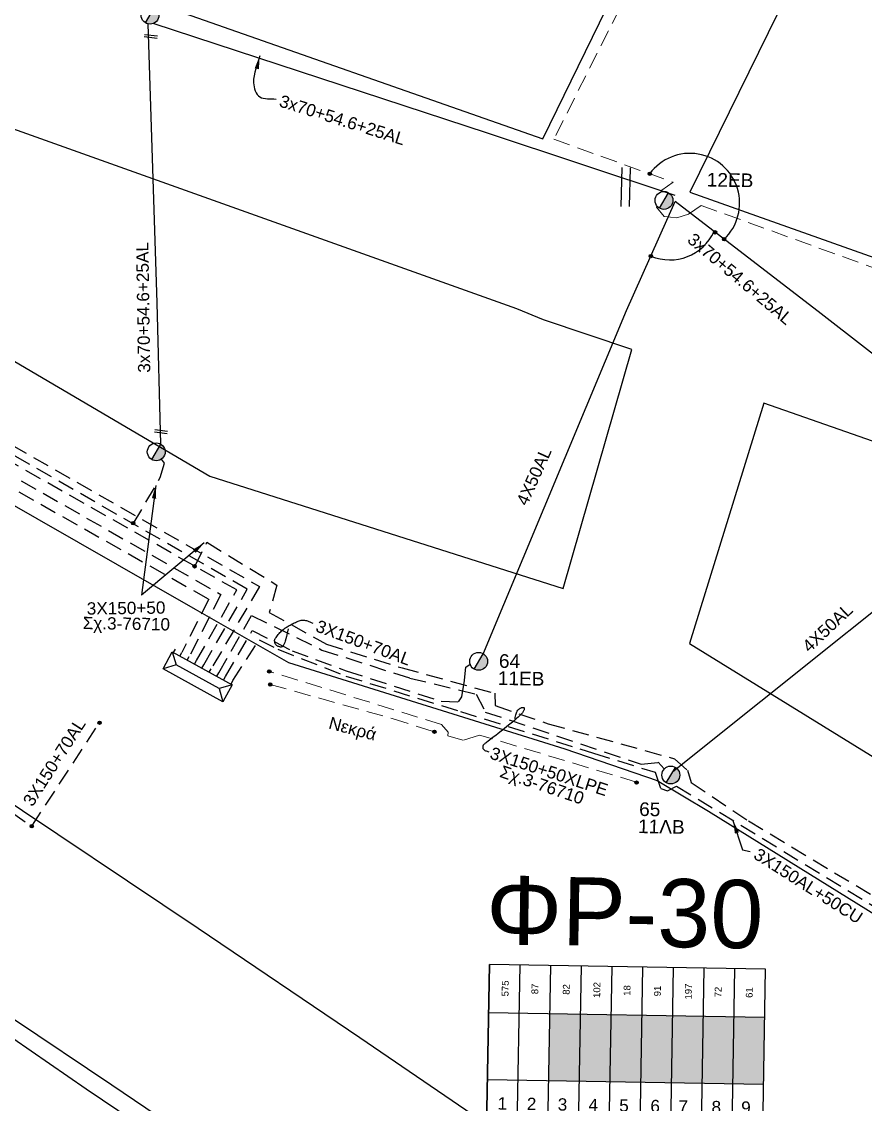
# Model space of a CAD drawing. Header units: millimetres. Extents: x 2875 to 4053, y 1200 to 1741.
# Drawn here: x 3358.9 to 3423, y 1269.2 to 1351.4 of the extents above; entities that cross this region are included whole.
import ezdxf
from ezdxf.enums import TextEntityAlignment as Align

# ---------------------------------------------------------------- set-up
doc = ezdxf.new("R2010")
doc.units = ezdxf.units.MM
doc.linetypes.add('DASHED', pattern=[19.05, 12.7, -6.35])
doc.layers.add('Άγνωστα', color=7, linetype='Continuous', lineweight=5)
for name, color, linetype in [('Ασφαλειοκιβώτια Χ.Τ 9 αναχωρήσεων', 7, 'Continuous'), ('Γέφυρες Εναέριου Δικτύου', 7, 'Continuous'), ('Γυμνά εναέρια ΧΤ (3Φ)   4x50AL', 7, 'Continuous'), ('Γυμνά εναέρια ΧΤ και ΦΟΠ (3Φ)   4x50+16AL', 7, 'Continuous'), ('Επιγραφές - Σχήματα', 7, 'Continuous'), ('Καλώδια ΧΤ   3x150+50AL', 7, 'DASHED'), ('Καλώδια ΧΤ   3x150+50AL XLPE', 7, 'DASHED'), ('Καλώδια ΧΤ   3x150+70AL', 7, 'DASHED'), ('Καλώδια ΧΤ   3x150AL+50CU', 7, 'DASHED'), ('Μηχανική τομή', 7, 'Continuous'), ('Στύλος ΦΜ', 7, 'Continuous'), ('Στύλος ΦΜ @ 1', 7, 'Continuous'), ('Συνδέσεις', 7, 'Continuous'), ('Συνεστραμμένα ΧΤ   3x70+54.6+25 AL', 7, 'SYN_LINE'), ('Τομή', 7, 'Continuous'), ('Υποσταθμός πόλεως', 7, 'Continuous'), ('Υπόβαθρο ΔΕΗ', 7, 'Continuous'), ('Υπόγεια καλώδια Δικτύου ΧΤ και Παρ. ΧΤ - 3X150+70 AL', 7, 'DASHED')]:
    doc.layers.add(name, color=color, linetype=linetype)
doc.styles.get("Standard").update_dxf_attribs({"font": 'ARIAL.TTF'})
doc.linetypes.add('SYN_LINE', pattern='A,0.5,-0.0001,["/\\/\\/\\/",Standard,S=0.1,R=0,X=0,Y=-0.05],-0.25', length=0.7501)
doc.dimstyles.new('ISO-25', dxfattribs={"dimtxt": 2.5, "dimasz": 1, "dimexe": 1.25, "dimexo": 0.625, "dimtad": 1, "dimtxsty": 'Standard', "dimcen": 2.5, "dimadec": 0, "dimazin": 0, "dimtfac": 1, "dimtmove": 0, "dimatfit": 3, "dimfxl": 1.25, "dimarcsym": 0})

# ---------------------------------------------------------------- blocks, each defined once
blk = doc.blocks.new('ΥΠΑΡΧΩΝ ΤΣΙΜΕΝΤΕΝΙΟΣ ΣΤΥΛΟΣ')
at = {"layer": 'Στύλος ΦΜ'}
blk.add_hatch(color=256, dxfattribs=at).paths.add_polyline_path([(-1.29, -2.28, 0.574793), (2.62, 0, 0.268822), (1.3, 2.27)])
blk.add_line((-1.29, -2.28), (1.3, 2.27), dxfattribs=at)
blk.add_circle((0, 0), 2.62, dxfattribs=at)
at = {"layer": 'Στύλος ΦΜ', "flags": 4}
for tag, p in [('ΑΡΙΘΜΟΣ', (-4.68, 8.05)), ('ΤΥΠΟΣ', (-4.91, 3.03))]:
    blk.add_attdef(tag, p, '', height=4, dxfattribs=at)
blk = doc.blocks.new('ΤΟΜΗ')
at = {"layer": 'Τομή', "ltscale": 40}
for p, q in [((-5.68, 0), (5.68, 0)), ((5.68, -2.33), (-5.68, -2.33))]:
    blk.add_line(p, q, dxfattribs=at)
blk = doc.blocks.new('_ΣΥΝΔΕΣΗ')
at = {"layer": 'Συνδέσεις', "linetype": 'SYN_LINE', "ltscale": 40}
blk.add_hatch(color=256, dxfattribs=at).paths.add_polyline_path([(0.5, -0.01, 1), (-0.5, -0.01, 1)])
at = {"layer": 'Συνδέσεις'}
blk.add_circle((0, -0.01), 0.5, dxfattribs=at)
blk = doc.blocks.new('ΑΣΦΑΛΕΙΟΚΙΒΩΤΙΟ ΥΠΟΣΤΑΘΜΟΥ 9 ΑΝΑΧΩΡΗΣΕΩΝ')
at = {"layer": 'Ασφαλειοκιβώτια Χ.Τ 9 αναχωρήσεων', "ltscale": 40}
for p, q in [((-23.8, 40.36), (24.02, 40.36)), ((-9.72, 40.36), (-9.72, -40.64)), ((9.94, 40.36), (9.94, -40.64)), ((-23.8, 31.36), (24.02, 31.36)), ((-23.8, 22.36), (24.02, 22.36)), ((-23.8, 13.36), (24.02, 13.36)), ((-23.8, 4.36), (24.02, 4.36)), ((-23.8, -4.64), (24.02, -4.64)), ((-23.8, -13.64), (24.02, -13.64)), ((-23.8, -22.64), (24.02, -22.64)), ((-23.8, -31.64), (24.02, -31.64))]:
    blk.add_line(p, q, dxfattribs=at)
at = {"layer": 'Ασφαλειοκιβώτια Χ.Τ 9 αναχωρήσεων'}
blk.add_lwpolyline([(-23.8, -40.64), (24.02, -40.64), (24.02, 40.36), (-23.8, 40.36)], close=True, dxfattribs=at)
for s, p in [('1', (-18.45, 37.24)), ('2', (-18.45, 28.67)), ('3', (-18.45, 19.6)), ('4', (-18.45, 10.58)), ('5', (-18.45, 1.57)), ('6', (-18.45, -7.57)), ('7', (-18.45, -15.81)), ('8', (-18.45, -25.5)), ('9', (-18.45, -34.19))]:
    blk.add_text(s, height=3.6, rotation=270, dxfattribs=at).set_placement(p)
at = {"layer": 'Ασφαλειοκιβώτια Χ.Τ 9 αναχωρήσεων', "ltscale": 40}
for tag, height, p in [('ΟΝΟΜΑ', 5, (-0.16, 44.31)), ('ΚΕΙΜΕΝΟ 1', 2, (17.06, 35.59)), ('ΚΕΙΜΕΝΟ 2', 2, (17.06, 26.88)), ('ΚΕΙΜΕΝΟ 3', 2, (17.06, 17.69)), ('ΚΕΙΜΕΝΟ 4', 2, (17.06, 8.71)), ('ΚΕΙΜΕΝΟ 5', 2, (17.06, -0.13)), ('ΚΕΙΜΕΝΟ 6', 2, (17.06, -9.05)), ('ΚΕΙΜΕΝΟ 7', 2, (17.06, -18.13)), ('ΚΕΙΜΕΝΟ 8', 2, (17.06, -26.85)), ('ΚΕΙΜΕΝΟ 9', 2, (17.06, -35.99)), ('ΣΧ', 2, (-0.1, -42.64))]:
    blk.add_attdef(tag, text='', height=height, dxfattribs=at).set_placement(p, align=Align.MIDDLE_CENTER)
blk = doc.blocks.new('ΜΗΧΑΝΙΚΗ ΤΟΜΗ')
at = {"layer": 'Μηχανική τομή', "ltscale": 40}
for p, q in [((-1.89, 0.78), (1.89, 0.78)), ((1.89, 0), (-1.89, 0))]:
    blk.add_line(p, q, dxfattribs=at)
blk = doc.blocks.new('ΥΠΟΣΤΑΘΜΟΣ ΠΟΛΕΩΣ 9 ΑΝΑΧΩΡΗΣΕΩΝ')
at = {"layer": 'Υποσταθμός πόλεως', "ltscale": 40}
for p, q in [((-9.63, -2.82), (-9.63, -4)), ((-7.12, -2.82), (-7.12, -4)), ((-4.84, -2.82), (-4.84, -4)), ((-2.36, -2.82), (-2.36, -4)), ((0.09, -2.82), (0.09, -4)), ((2.55, -2.82), (2.55, -4)), ((5.02, -2.82), (5.02, -4)), ((7.48, -2.82), (7.48, -4)), ((9.61, -2.82), (9.61, -4))]:
    blk.add_line(p, q, dxfattribs=at)
blk.add_lwpolyline([(-10.02, 2.82), (10.02, 2.82), (10.02, -2.82), (-10.02, -2.82)], close=True, dxfattribs=at)
for points in [[(-7.21, 0), (-10.02, 2.82)], [(-10.02, -2.82), (-7.21, 0)], [(-7.21, 0), (7.21, 0)], [(7.21, 0), (10.02, 2.82)], [(10.02, -2.82), (7.21, 0)]]:
    blk.add_lwpolyline(points, dxfattribs=at)
at = {"layer": 'Υποσταθμός πόλεως', "linetype": 'SYN_LINE', "ltscale": 40, "flags": 1}
for tag, p in [('ΜΕΤΑΣΧΗΜΑΤΙΣΜΟΣ', (10.79, 1.71)), ('ΙΣΧΥΣ', (10.77, -1.08)), ('ΑΡΙΘΜΟΣ', (10.89, -3.8))]:
    blk.add_attdef(tag, p, '', height=1.8, dxfattribs=at)

msp = doc.modelspace()

# ---------------------------------------------------------------- hatches: boundary and pattern name
at = {"layer": 'Ασφαλειοκιβώτια Χ.Τ 9 αναχωρήσεων'}
for color, points in [(27, [(3401.32, 1276.069), (3398.989, 1276.109), (3398.902, 1271.018), (3401.233, 1270.978)]), (1, [(3403.651, 1276.029), (3401.32, 1276.069), (3401.233, 1270.978), (3403.564, 1270.939)]), (85, [(3405.982, 1275.989), (3403.651, 1276.029), (3403.564, 1270.939), (3405.895, 1270.899)]), (30, [(3408.313, 1275.949), (3405.982, 1275.989), (3405.895, 1270.899), (3408.226, 1270.859)]), (62, [(3410.644, 1275.91), (3408.313, 1275.949), (3408.226, 1270.859), (3410.557, 1270.819)]), (5, [(3412.975, 1275.87), (3410.644, 1275.91), (3410.557, 1270.819), (3412.888, 1270.779)]), (6, [(3415.306, 1275.83), (3412.975, 1275.87), (3412.888, 1270.779), (3415.219, 1270.739)]), (133, [(3415.306, 1275.83), (3412.975, 1275.87), (3412.888, 1270.779), (3415.219, 1270.739)])]:
    msp.add_hatch(color=color, dxfattribs=at).paths.add_polyline_path(points)

# ---------------------------------------------------------------- linework, layer by layer
at = {"layer": 'Άγνωστα', "color": 6, "linetype": 'DASHED', "ltscale": 0.1}
for points in [[(3410.878, 1366.446), (3411.704, 1365.308), (3411.693, 1364.709), (3411.764, 1364.044), (3411.161, 1363.103), (3410.409, 1362.669), (3409.447, 1362.621), (3399.284, 1342.485), (3408.363, 1339.228), (3407.49, 1338.622), (3407.45, 1338.492)], [(3407.12, 1337.426), (3407.091, 1337.331), (3407.663, 1336.62), (3408.628, 1336.534), (3409.529, 1336.795), (3410.473, 1337.468), (3431.306, 1329.929), (3437.171, 1340.095)]]:
    msp.add_lwpolyline(points, dxfattribs=at)
at = {"layer": 'Άγνωστα', "linetype": 'DASHED', "ltscale": 0.1}
for points in [[(3405.576, 1293.676), (3393.644, 1297.251), (3392.378, 1296.853), (3391.232, 1297.179), (3391.259, 1297.462), (3390.766, 1298.054), (3377.633, 1302.102)], [(3377.745, 1301.092), (3387.02, 1298.502), (3390.187, 1297.516)]]:
    msp.add_lwpolyline(points, dxfattribs=at)
at = {"layer": 'Γέφυρες Εναέριου Δικτύου'}
for centre, radius, start, end in [((3409.625, 1337.644), 3.776, 313.37272, 143.89631), ((3408.097, 1337.064), 3.733, 247.26411, 334.76646)]:
    msp.add_arc(centre, radius, start, end, dxfattribs=at)
at = {"layer": 'Γυμνά εναέρια ΧΤ (3Φ)   4x50AL', "color": 6}
msp.add_lwpolyline([(3393.893, 1303.333), (3404.809, 1329.48), (3408.5, 1337.762)], dxfattribs=at)
at = {"layer": 'Γυμνά εναέρια ΧΤ (3Φ)   4x50AL', "color": 27}
msp.add_lwpolyline([(3408.322, 1294.48), (3434.947, 1315.734)], dxfattribs=at)
at = {"layer": 'Γυμνά εναέρια ΧΤ και ΦΟΠ (3Φ)   4x50+16AL', "color": 1}
msp.add_lwpolyline([(3326.051, 1297.768), (3358.251, 1275.707), (3365.718, 1270.687), (3386.94, 1256.332)], dxfattribs=at)
at = {"layer": 'Επιγραφές - Σχήματα'}
for points in [[(3379.112, 1305.31), (3379.044, 1304.996), (3378.985, 1304.743), (3378.933, 1304.544), (3378.887, 1304.39), (3378.846, 1304.274), (3378.81, 1304.188), (3378.778, 1304.125), (3378.748, 1304.077), (3378.721, 1304.037), (3378.694, 1304.004), (3378.668, 1303.978), (3378.642, 1303.958), (3378.615, 1303.943), (3378.586, 1303.935), (3378.554, 1303.931), (3378.519, 1303.933), (3378.481, 1303.939), (3378.439, 1303.949), (3378.396, 1303.963), (3378.353, 1303.981), (3378.31, 1304.002), (3378.269, 1304.027), (3378.232, 1304.054), (3378.199, 1304.084), (3378.172, 1304.116), (3378.15, 1304.15), (3378.132, 1304.184), (3378.119, 1304.219), (3378.108, 1304.254), (3378.099, 1304.287), (3378.093, 1304.319), (3378.087, 1304.349), (3378.083, 1304.376), (3378.08, 1304.401), (3378.079, 1304.427), (3378.083, 1304.454), (3378.091, 1304.485), (3378.106, 1304.52), (3378.128, 1304.562), (3378.159, 1304.611), (3378.199, 1304.669), (3378.246, 1304.734), (3378.301, 1304.804), (3378.36, 1304.877), (3378.423, 1304.952), (3378.487, 1305.025), (3378.552, 1305.095), (3378.615, 1305.16), (3378.676, 1305.219), (3378.735, 1305.271), (3378.793, 1305.318), (3378.851, 1305.362), (3378.909, 1305.402), (3378.97, 1305.441), (3379.034, 1305.48), (3379.102, 1305.519), (3379.175, 1305.559), (3379.251, 1305.601), (3379.33, 1305.643), (3379.411, 1305.685), (3379.493, 1305.726), (3379.575, 1305.766), (3379.656, 1305.804), (3379.734, 1305.839), (3379.809, 1305.872), (3379.881, 1305.901), (3379.951, 1305.926), (3380.02, 1305.946), (3380.087, 1305.962), (3380.155, 1305.974), (3380.222, 1305.979), (3380.291, 1305.979), (3380.36, 1305.973), (3380.433, 1305.96), (3380.509, 1305.941), (3380.589, 1305.916), (3380.674, 1305.883), (3380.766, 1305.843), (3380.866, 1305.796), (3380.973, 1305.742)], [(3396.343, 1298.489), (3396.355, 1298.594), (3396.372, 1298.693), (3396.394, 1298.784), (3396.419, 1298.868), (3396.448, 1298.944), (3396.48, 1299.013), (3396.515, 1299.075), (3396.552, 1299.13), (3396.592, 1299.177), (3396.633, 1299.218), (3396.675, 1299.252), (3396.717, 1299.28), (3396.759, 1299.303), (3396.8, 1299.321), (3396.839, 1299.335), (3396.876, 1299.344), (3396.909, 1299.35), (3396.94, 1299.352), (3396.967, 1299.351), (3396.991, 1299.345), (3397.01, 1299.336), (3397.026, 1299.323), (3397.037, 1299.305), (3397.044, 1299.283), (3397.046, 1299.257), (3397.043, 1299.227), (3397.036, 1299.194), (3397.025, 1299.157), (3397.009, 1299.118), (3396.99, 1299.077), (3396.966, 1299.034), (3396.939, 1298.989), (3396.908, 1298.943), (3396.87, 1298.894), (3396.821, 1298.838), (3396.76, 1298.774), (3396.682, 1298.698), (3396.584, 1298.609), (3396.463, 1298.503), (3396.315, 1298.378), (3396.14, 1298.233), (3395.943, 1298.072), (3395.73, 1297.901), (3395.509, 1297.724), (3395.288, 1297.548), (3395.073, 1297.379), (3394.871, 1297.221), (3394.69, 1297.081), (3394.535, 1296.963), (3394.406, 1296.865), (3394.299, 1296.785), (3394.211, 1296.72), (3394.141, 1296.667), (3394.084, 1296.625), (3394.039, 1296.589), (3394.003, 1296.559), (3393.973, 1296.53), (3393.948, 1296.503), (3393.929, 1296.478), (3393.914, 1296.453), (3393.902, 1296.43), (3393.894, 1296.406), (3393.889, 1296.383), (3393.887, 1296.36), (3393.886, 1296.336), (3393.887, 1296.312), (3393.891, 1296.288), (3393.898, 1296.263), (3393.908, 1296.238), (3393.922, 1296.213), (3393.94, 1296.187), (3393.962, 1296.162), (3393.988, 1296.137), (3394.02, 1296.111), (3394.058, 1296.087), (3394.103, 1296.063), (3394.155, 1296.04), (3394.215, 1296.019), (3394.284, 1295.999), (3394.362, 1295.981)]]:
    msp.add_lwpolyline(points, dxfattribs=at)
at = {"layer": 'Καλώδια ΧΤ   3x150+50AL', "color": 5, "linetype": 'DASHED', "ltscale": 0.1}
msp.add_lwpolyline([(3367.347, 1313.286), (3369.397, 1316.811), (3369.716, 1317.891), (3369.487, 1318.207)], dxfattribs=at)
at = {"layer": 'Καλώδια ΧΤ   3x150+50AL XLPE', "color": 62, "linetype": 'DASHED', "ltscale": 0.1}
msp.add_lwpolyline([(3294.049, 1319.63), (3294.891, 1319.228), (3296.717, 1319.196), (3298.111, 1318.26), (3298.696, 1318.466), (3303.645, 1325.335), (3303.564, 1325.821), (3303.128, 1326.286), (3297.273, 1330.634), (3297.119, 1331.092), (3297.22, 1331.32), (3308.628, 1347.742), (3338.253, 1330.618), (3376.93, 1308.526), (3373.266, 1302.288)], dxfattribs=at)
at = {"layer": 'Καλώδια ΧΤ   3x150+50AL XLPE', "color": 5, "linetype": 'DASHED', "ltscale": 0.1}
msp.add_lwpolyline([(3372.711, 1302.593), (3376.003, 1308.324), (3337.054, 1330.639), (3308.754, 1346.941), (3297.951, 1331.308), (3297.916, 1331.045), (3298.227, 1330.692), (3304.473, 1326.25), (3304.463, 1325.659), (3304.024, 1324.674), (3298.497, 1317.553), (3297.58, 1317.602), (3296.422, 1318.205), (3295.694, 1319.606), (3294.985, 1320.135), (3294.782, 1320.591)], dxfattribs=at)
at = {"layer": 'Καλώδια ΧΤ   3x150+50AL XLPE', "color": 85, "linetype": 'DASHED', "ltscale": 0.1}
msp.add_lwpolyline([(3372.008, 1310.044), (3372.941, 1311.884), (3378.255, 1308.631), (3377.678, 1306.559), (3382.017, 1304.151), (3387.757, 1302.351), (3394.811, 1300.424), (3394.835, 1299.483), (3398.865, 1298.107), (3408.451, 1295.454), (3409.438, 1294.577), (3409.722, 1293.651), (3414.085, 1290.725), (3430.136, 1281.078), (3436.752, 1286.517), (3438.833, 1285.779), (3441.34, 1285.482), (3442.567, 1285.994), (3443.672, 1286.811), (3449.014, 1295.16), (3449.832, 1295.47)], dxfattribs=at)
at = {"layer": 'Καλώδια ΧΤ   3x150+70AL', "color": 30, "linetype": 'DASHED', "ltscale": 0.1}
for points in [[(3311.507, 1321.492), (3311.446, 1321.742), (3310.992, 1322.81), (3311.01, 1323.873), (3310.666, 1324.193), (3301.396, 1331.249), (3300.853, 1331.722), (3309.38, 1343.684), (3332.123, 1330.723), (3373.076, 1307.57), (3371.032, 1303.514)], [(3359.634, 1290.335), (3364.786, 1298.189)]]:
    msp.add_lwpolyline(points, dxfattribs=at)
at = {"layer": 'Καλώδια ΧΤ   3x150AL+50CU', "color": 133, "ltscale": 0.1}
msp.add_lwpolyline([(3374.916, 1301.382), (3376.897, 1304.489), (3378.331, 1303.766), (3383.482, 1301.734), (3392.189, 1299.05), (3402.302, 1295.869), (3406.992, 1294.425), (3407.409, 1293.198), (3407.923, 1293.018), (3408.617, 1293.381), (3429.577, 1280.595), (3429.487, 1272.371), (3428.476, 1271.047)], dxfattribs=at)
at = {"layer": 'Συνεστραμμένα ΧΤ   3x70+54.6+25 AL', "color": 5, "ltscale": 10}
for points in [[(3369.436, 1319.338), (3369.162, 1330.067), (3368.481, 1351.247)], [(3408.495, 1338.206), (3394.241, 1342.952), (3368.86, 1351.279)]]:
    msp.add_lwpolyline(points, dxfattribs=at)
at = {"layer": 'Συνεστραμμένα ΧΤ   3x70+54.6+25 AL', "color": 6, "ltscale": 10}
msp.add_lwpolyline([(3435.61, 1316.795), (3419.584, 1329.227), (3408.5, 1337.762)], dxfattribs=at)
at = {"layer": 'Υπόβαθρο ΔΕΗ'}
for points in [[(3435.635, 1418.593), (3409.207, 1432.192), (3369.261, 1352.734), (3398.443, 1342.513)], [(3431.083, 1330.842), (3443.005, 1352.09), (3470.768, 1399.826), (3446.123, 1412.729), (3409.612, 1338.46)]]:
    msp.add_lwpolyline(points, close=True, dxfattribs=at)
for points in [[(3350.148, 1330.415), (3373.157, 1316.9), (3399.991, 1308.386), (3405.22, 1326.517), (3398.515, 1328.773), (3396.478, 1329.622), (3315.212, 1358.643), (3311.418, 1357.417), (3311.667, 1352.341), (3331.508, 1341.211), (3350.135, 1330.415)], [(3292.656, 1286.415), (3309.214, 1307.685), (3333.096, 1291.537), (3363.758, 1270.391), (3395.183, 1249.229), (3395.548, 1244.697), (3368.519, 1225.031), (3359.364, 1232.418), (3343.816, 1244.957), (3328.16, 1257.62), (3310.209, 1272.027), (3292.656, 1286.415)]]:
    msp.add_lwpolyline(points, dxfattribs=at)
at = {"layer": 'Υπόβαθρο ΔΕΗ', "ltscale": 0.1}
msp.add_lwpolyline([(3330.185, 1330.756), (3372.053, 1306.818), (3379.142, 1302.765), (3400.121, 1296.212), (3407.144, 1293.79), (3411.039, 1291.466), (3429.255, 1280.154), (3429.106, 1272.728), (3411.967, 1255.556), (3384.562, 1274.26), (3372.264, 1282.55), (3356.221, 1293.291), (3337.485, 1306.248), (3312.678, 1323.362), (3312.416, 1331.06)], dxfattribs=at)
at = {"layer": 'Υπόβαθρο ΔΕΗ'}
msp.add_lwpolyline([(3452.537, 1309.406), (3415.248, 1322.451), (3409.587, 1304.204), (3437.412, 1287.032), (3438.195, 1286.571), (3438.617, 1286.327), (3439.609, 1286.121), (3440.461, 1286.106), (3441.602, 1286.323), (3442.509, 1286.734), (3442.985, 1287.214), (3454.357, 1304.994, 0.543323)], format="xyb", close=True, dxfattribs=at)
at = {"layer": 'Υπόγεια καλώδια Δικτύου ΧΤ και Παρ. ΧΤ - 3X150+70 AL', "color": 85, "ltscale": 0.1}
msp.add_lwpolyline([(3372.152, 1302.899), (3375.206, 1308.265), (3335.672, 1330.662), (3309.031, 1346.004), (3298.652, 1331.296), (3298.654, 1330.988), (3299.276, 1330.645), (3303.825, 1327.224), (3308.768, 1323.605), (3309.258, 1322.929), (3309.811, 1321.459), (3310.331, 1320.767), (3312.628, 1318.944), (3312.927, 1318.635), (3312.879, 1318.251), (3307.181, 1311.478), (3306.827, 1309.712), (3307.104, 1308.974), (3308.058, 1308.353)], dxfattribs=at)
at = {"layer": 'Υπόγεια καλώδια Δικτύου ΧΤ και Παρ. ΧΤ - 3X150+70 AL', "color": 1, "ltscale": 0.1}
msp.add_lwpolyline([(3325.7, 1298.009), (3326.002, 1298.565), (3310.007, 1309.234), (3309.252, 1309.838), (3308.581, 1310.85), (3309.056, 1312.338), (3313.13, 1317.518), (3313.577, 1318.245), (3313.499, 1318.789), (3310.948, 1320.901), (3310.163, 1322.048), (3309.332, 1324.298), (3299.676, 1331.278), (3309.236, 1344.789), (3333.998, 1330.691), (3373.994, 1307.925), (3371.591, 1303.207)], dxfattribs=at)
at = {"layer": 'Υπόγεια καλώδια Δικτύου ΧΤ και Παρ. ΧΤ - 3X150+70 AL', "color": 30, "ltscale": 0.1}
msp.add_lwpolyline([(3314.435, 1320.779), (3314.74, 1321.094), (3338.769, 1304.596), (3350.24, 1296.779), (3359.634, 1290.335)], dxfattribs=at)
at = {"layer": 'Υπόγεια καλώδια Δικτύου ΧΤ και Παρ. ΧΤ - 3X150+70 AL', "color": 27, "ltscale": 0.1}
msp.add_lwpolyline([(3373.83, 1301.978), (3376.331, 1306.327), (3381.672, 1303.707), (3388.34, 1301.58), (3393.383, 1300.363), (3394.083, 1299), (3405.923, 1295.045), (3407.215, 1295.18), (3407.672, 1294.675)], dxfattribs=at)
at = {"layer": 'Υπόγεια καλώδια Δικτύου ΧΤ και Παρ. ΧΤ - 3X150+70 AL', "color": 6, "ltscale": 0.1}
msp.add_lwpolyline([(3374.347, 1301.694), (3376.384, 1305.186), (3379.409, 1303.658), (3383.523, 1302.132), (3390.721, 1299.819), (3392.052, 1299.779), (3392.303, 1300.142), (3392.5, 1301.416), (3392.604, 1302.394), (3392.933, 1302.626)], dxfattribs=at)

# ---------------------------------------------------------------- block references
at = {"layer": 'Ασφαλειοκιβώτια Χ.Τ 9 αναχωρήσεων'}
ref = msp.add_blockref('ΑΣΦΑΛΕΙΟΚΙΒΩΤΙΟ ΥΠΟΣΤΑΘΜΟΥ 9 ΑΝΑΧΩΡΗΣΕΩΝ', (3404.737, 1273.436), dxfattribs=dict(at, xscale=0.2590415103700448, yscale=0.2590415103700448, zscale=0.2590415103700448, rotation=89.01993688759022))
ref.add_attrib('ΚΕΙΜΕΝΟ 2', '87', dxfattribs={"ltscale": 40, "height": 0.5181, "rotation": 89.01994}).set_placement((3397.85, 1277.974), align=Align.MIDDLE_CENTER)
ref.add_attrib('ΚΕΙΜΕΝΟ 1', '575', dxfattribs={"ltscale": 40, "height": 0.5181, "rotation": 89.01994}).set_placement((3395.596, 1278.013), align=Align.MIDDLE_CENTER)
ref.add_attrib('ΚΕΙΜΕΝΟ 3', '82', dxfattribs={"ltscale": 40, "height": 0.5181, "rotation": 89.01994}).set_placement((3400.232, 1277.934), align=Align.MIDDLE_CENTER)
ref.add_attrib('ΚΕΙΜΕΝΟ 4', '102', dxfattribs={"ltscale": 40, "height": 0.5181, "rotation": 89.01994}).set_placement((3402.556, 1277.894), align=Align.MIDDLE_CENTER)
ref.add_attrib('ΚΕΙΜΕΝΟ 5', '18', dxfattribs={"ltscale": 40, "height": 0.5181, "rotation": 89.01994}).set_placement((3404.846, 1277.855), align=Align.MIDDLE_CENTER)
ref.add_attrib('ΚΕΙΜΕΝΟ 6', '91', dxfattribs={"ltscale": 40, "height": 0.5181, "rotation": 89.01994}).set_placement((3407.157, 1277.815), align=Align.MIDDLE_CENTER)
ref.add_attrib('ΚΕΙΜΕΝΟ 7', '197', dxfattribs={"ltscale": 40, "height": 0.5181, "rotation": 89.01994}).set_placement((3409.508, 1277.775), align=Align.MIDDLE_CENTER)
ref.add_attrib('ΚΕΙΜΕΝΟ 8', '72', dxfattribs={"ltscale": 40, "height": 0.5181, "rotation": 89.01994}).set_placement((3411.768, 1277.736), align=Align.MIDDLE_CENTER)
ref.add_attrib('ΚΕΙΜΕΝΟ 9', '61', dxfattribs={"ltscale": 40, "height": 0.5181, "rotation": 89.01994}).set_placement((3414.133, 1277.696), align=Align.MIDDLE_CENTER)
at = {"layer": 'Μηχανική τομή', "xscale": 0.2590415103699515, "yscale": 0.2590415103699515, "zscale": 0.2590415103699515, "rotation": 353.5472267289326}
for p in [(3368.666, 1350.2), (3369.443, 1320.185)]:
    msp.add_blockref('ΜΗΧΑΝΙΚΗ ΤΟΜΗ', p, dxfattribs=at)
at = {"layer": 'Στύλος ΦΜ @ 1', "ltscale": 40}
ref = msp.add_blockref('ΥΠΑΡΧΩΝ ΤΣΙΜΕΝΤΕΝΙΟΣ ΣΤΥΛΟΣ', (3368.616, 1351.911), dxfattribs=dict(at, xscale=0.2590415103700448, yscale=0.2590415103700448, zscale=0.2590415103700448, rotation=359.0199368875902))
ref.add_attrib('ΤΥΠΟΣ', '12M', (3370.342, 1352.758), dxfattribs={"layer": 'Στύλος ΦΜ', "height": 1.0362, "rotation": 359.01994, "flags": 4})
ref = msp.add_blockref('ΥΠΑΡΧΩΝ ΤΣΙΜΕΝΤΕΝΙΟΣ ΣΤΥΛΟΣ', (3407.653, 1337.845), dxfattribs=dict(at, xscale=0.2590415103700448, yscale=0.2590415103700448, zscale=0.2590415103700448, rotation=359.0199368875902))
ref.add_attrib('ΤΥΠΟΣ', '12EB', (3410.898, 1338.906), dxfattribs={"layer": 'Στύλος ΦΜ', "height": 1.0362, "rotation": 359.01994, "flags": 4})
at = {"layer": 'Στύλος ΦΜ @ 1', "ltscale": 40, "xscale": 0.2590415103700448, "yscale": 0.2590415103700448, "zscale": 0.2590415103700448, "rotation": 359.0199368875902}
msp.add_blockref('ΥΠΑΡΧΩΝ ΤΣΙΜΕΝΤΕΝΙΟΣ ΣΤΥΛΟΣ', (3369.089, 1318.756), dxfattribs=at)
at = {"layer": 'Στύλος ΦΜ @ 1', "ltscale": 40}
ref = msp.add_blockref('ΥΠΑΡΧΩΝ ΤΣΙΜΕΝΤΕΝΙΟΣ ΣΤΥΛΟΣ', (3393.575, 1302.844), dxfattribs=dict(at, xscale=0.2590415103700448, yscale=0.2590415103700448, zscale=0.2590415103700448, rotation=359.0199368875902))
ref.add_attrib('ΤΥΠΟΣ', '11EB', (3395.026, 1301.059), dxfattribs={"layer": 'Στύλος ΦΜ', "height": 1.0362, "rotation": 359.01994, "flags": 4})
ref.add_attrib('ΑΡΙΘΜΟΣ', '64', (3395.11, 1302.36), dxfattribs={"layer": 'Στύλος ΦΜ', "height": 1.0362, "rotation": 359.01994, "flags": 4})
ref = msp.add_blockref('ΥΠΑΡΧΩΝ ΤΣΙΜΕΝΤΕΝΙΟΣ ΣΤΥΛΟΣ', (3408.172, 1294.216), dxfattribs=dict(at, xscale=0.2590415103700448, yscale=0.2590415103700448, zscale=0.2590415103700448, rotation=359.0199368875902))
ref.add_attrib('ΤΥΠΟΣ', '11ΛΒ', (3405.679, 1289.809), dxfattribs={"layer": 'Στύλος ΦΜ', "height": 1.0362, "rotation": 359.01994, "flags": 4})
ref.add_attrib('ΑΡΙΘΜΟΣ', '65', (3405.762, 1291.11), dxfattribs={"layer": 'Στύλος ΦΜ', "height": 1.0362, "rotation": 359.01994, "flags": 4})
at = {"layer": 'Συνδέσεις', "xscale": 0.2590415103700448, "yscale": 0.2590415103700448, "zscale": 0.2590415103700448, "rotation": 359.0199368875902}
for p in [(3406.574, 1339.873), (3411.539, 1335.426), (3412.219, 1334.902), (3406.655, 1333.624), (3367.338, 1313.34), (3372.003, 1310.065), (3377.677, 1302.084), (3377.745, 1301.092), (3364.786, 1298.189), (3390.217, 1297.506), (3405.577, 1293.645), (3359.634, 1290.335)]:
    msp.add_blockref('_ΣΥΝΔΕΣΗ', p, dxfattribs=at)
at = {"layer": 'Τομή', "xscale": 0.2590415103701028, "yscale": 0.2590415103701028, "zscale": 0.2590415103701028, "rotation": 88.42318228316591}
msp.add_blockref('ΤΟΜΗ', (3404.441, 1338.864), dxfattribs=at)
at = {"layer": 'Υποσταθμός πόλεως', "xscale": 0.2590415103699185, "yscale": 0.2590415103699185, "zscale": 0.2590415103699185, "rotation": 151.235324489451}
msp.add_blockref('ΥΠΟΣΤΑΘΜΟΣ ΠΟΛΕΩΣ 9 ΑΝΑΧΩΡΗΣΕΩΝ', (3372.232, 1301.673), dxfattribs=at)

# ---------------------------------------------------------------- texts
at = {"layer": 'Γυμνά εναέρια ΧΤ (3Φ)   4x50AL', "color": 7, "char_height": 0.9325, "width": 87.23055, "attachment_point": 1}
for insert, rotation in [((3396.402, 1314.971), 65.86807), ((3418.062, 1304.145), 43.26753)]:
    msp.add_mtext('4X50AL', dxfattribs=dict(at, insert=insert, rotation=rotation))
at = {"layer": 'Επιγραφές - Σχήματα', "width": 8.8687}
for s, insert, char_height, attachment_point, rotation in [('3X150+50', (3363.803, 1307.327), 0.9325, 1, 0.73673), ('Σχ.3-76710', (3363.511, 1306.233), 0.9325, 1, 359.01994), ('Νεκρά', (3383.974, 1297.602), 0.9325, 5, 345.22851), (' Σχ.3-76710', (3398.176, 1293.394), 0.93255, 5, 341.28536)]:
    msp.add_mtext(s, dxfattribs=dict(at, insert=insert, char_height=char_height, attachment_point=attachment_point, rotation=rotation))
at = {"layer": 'Επιγραφές - Σχήματα', "insert": (3404.675, 1283.768), "char_height": 5.1808, "attachment_point": 5, "rotation": 359.01994}
msp.add_mtext('ΦΡ-30 ', dxfattribs=at)
at = {"layer": 'Καλώδια ΧΤ   3x150+50AL XLPE', "color": 7, "insert": (3394.65, 1296.374), "char_height": 0.93255, "width": 87.23055, "attachment_point": 1, "rotation": 341.91517}
msp.add_mtext('3X150+50XLPE', dxfattribs=at)
at = {"layer": 'Καλώδια ΧΤ   3x150+70AL', "color": 7, "insert": (3358.903, 1292.258), "char_height": 0.9325, "width": 87.23055, "attachment_point": 1, "rotation": 57.30648}
msp.add_mtext('3X150+70AL', dxfattribs=at)
at = {"layer": 'Καλώδια ΧΤ   3x150AL+50CU', "color": 7, "insert": (3414.884, 1288.728), "char_height": 0.93255, "width": 87.23055, "attachment_point": 1, "rotation": 327.55546}
msp.add_mtext('3X150AL+50CU', dxfattribs=at)
at = {"layer": 'Συνεστραμμένα ΧΤ   3x70+54.6+25 AL', "color": 7, "char_height": 0.93255, "width": 87.23055, "attachment_point": 1}
for insert, rotation in [((3378.638, 1345.887), 342.52968), ((3409.958, 1335.45), 319.78312), ((3367.706, 1324.755), 90.86947)]:
    msp.add_mtext('3x70+54.6+25AL', dxfattribs=dict(at, insert=insert, rotation=rotation))
at = {"layer": 'Υπόγεια καλώδια Δικτύου ΧΤ και Παρ. ΧΤ - 3X150+70 AL', "color": 7, "insert": (3381.448, 1306.022), "char_height": 0.9325, "width": 87.23055, "attachment_point": 1, "rotation": 339.58565}
msp.add_mtext('3X150+70AL', dxfattribs=at)

# ---------------------------------------------------------------- leaders
at = {"layer": 'Επιγραφές - Σχήματα', "path_type": 1}
msp.add_leader([(3376.947, 1348.82), (3376.485, 1346.778), (3376.949, 1345.704), (3378.191, 1345.531)], dimstyle='ISO-25', override={"dimgap": 0.625, "dimtad": 0}, dxfattribs=at)
at = {"layer": 'Επιγραφές - Σχήματα', "ltscale": 40}
for points in [[(3369.048, 1316.211), (3367.978, 1307.861)], [(3372.738, 1311.847), (3367.978, 1307.861)]]:
    msp.add_leader(points, dimstyle='ISO-25', override={"dimasz": 1, "dimtad": 0}, dxfattribs=at)
at = {"layer": 'Επιγραφές - Σχήματα'}
msp.add_leader([(3412.896, 1290.771), (3413.612, 1288.54), (3414.2, 1288.402)], dimstyle='ISO-25', override={"dimasz": 1, "dimgap": 0.625, "dimtad": 0}, dxfattribs=at)

doc.saveas('drawing.dxf')
